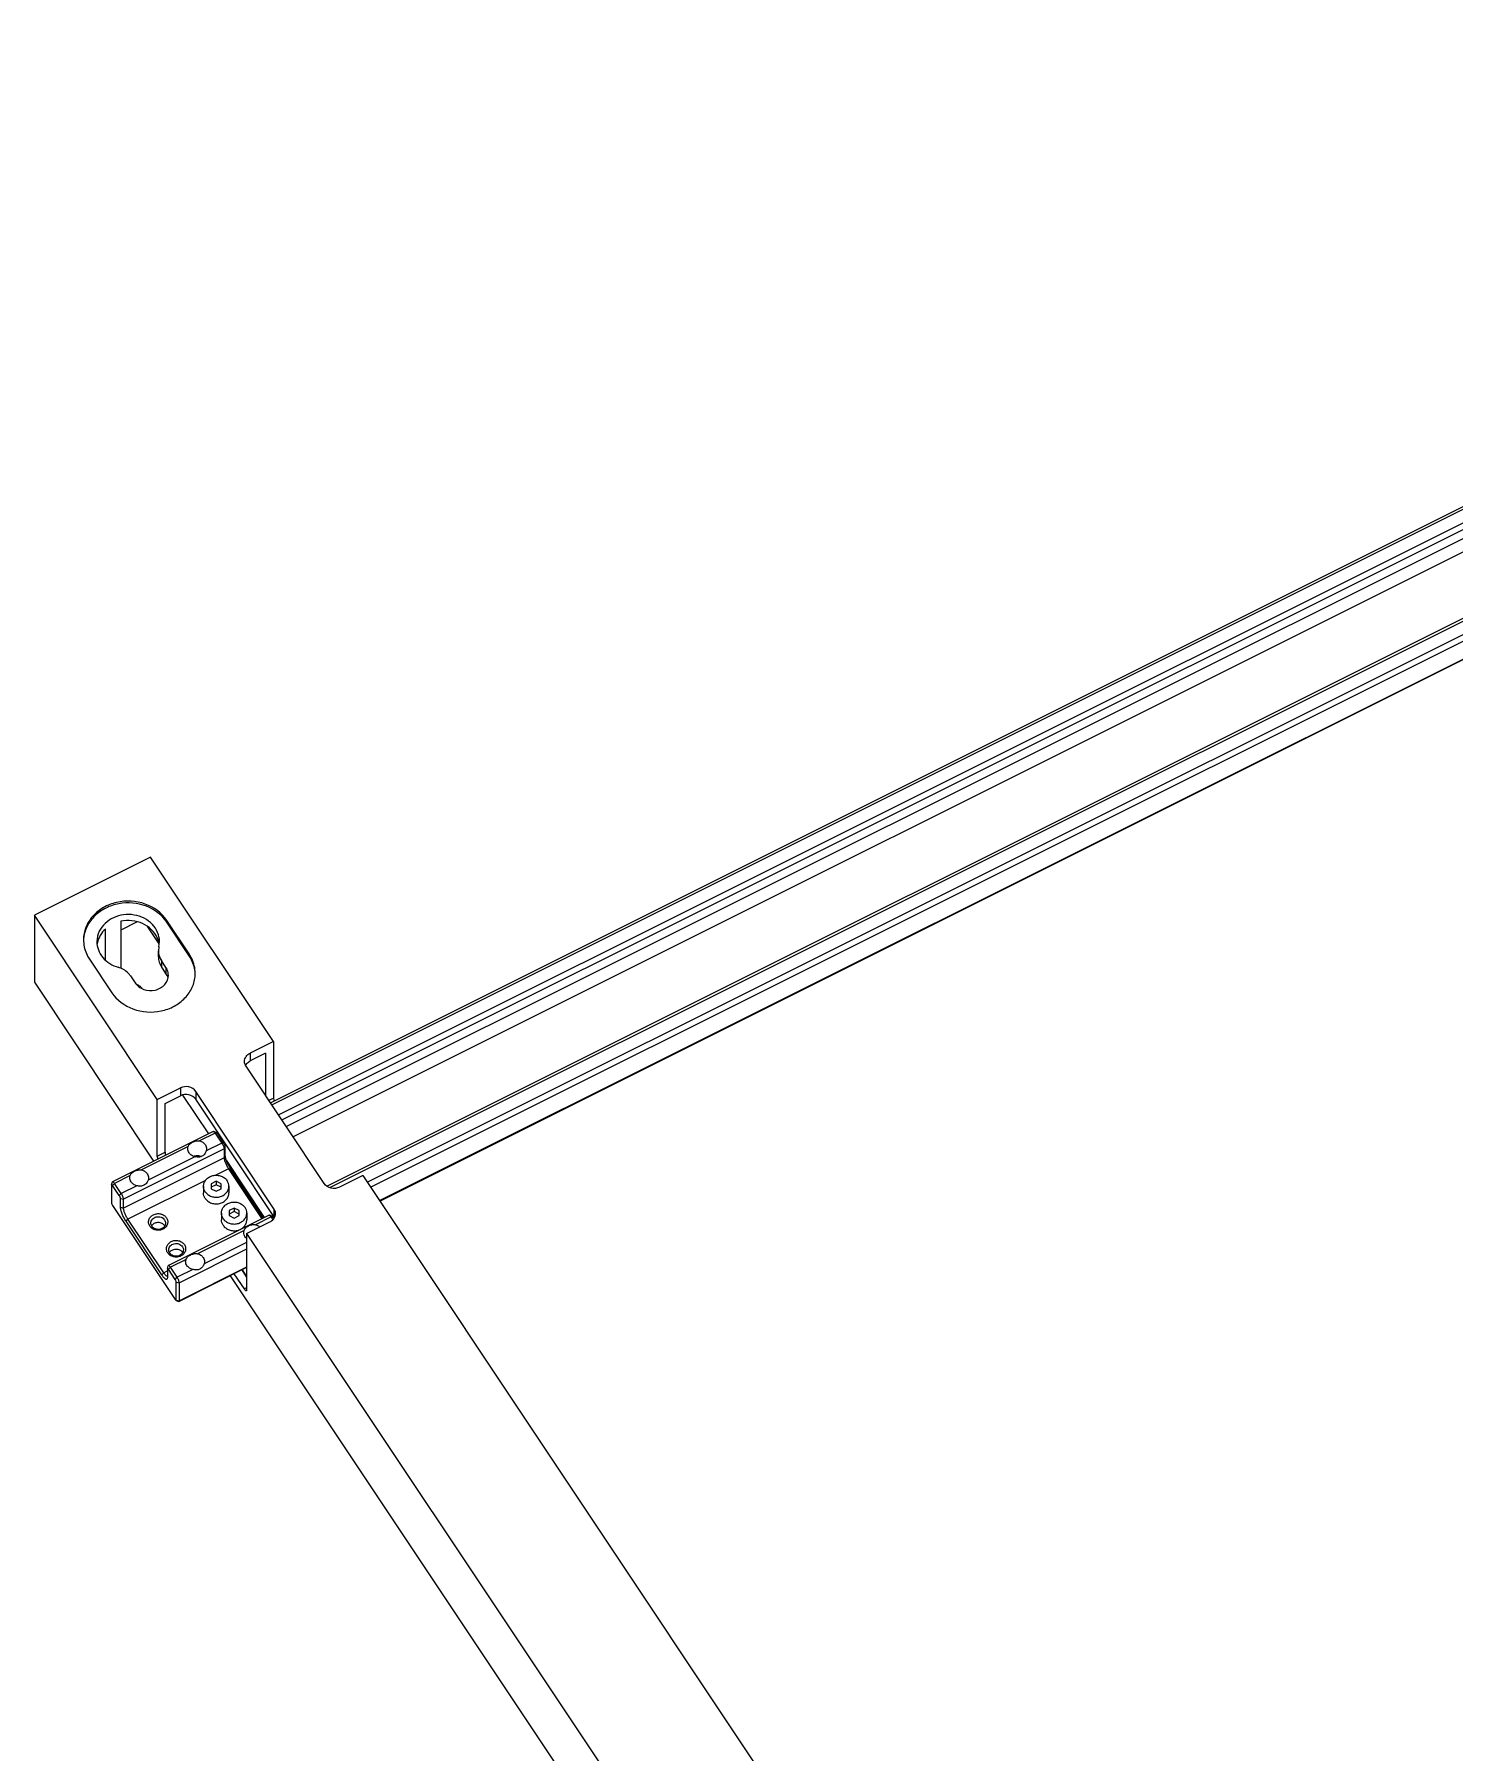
# Model space of a CAD drawing. Header units: millimetres. Extents: x 1409 to 26878, y 589 to 5187.
# Drawn here: x 4930.2 to 5089.1, y 1310 to 1502.3 of the extents above; entities that cross this region are included whole.
import ezdxf

# ---------------------------------------------------------------- set-up
doc = ezdxf.new("R2010")
doc.units = ezdxf.units.MM
doc.layers.add('02___PRT_ALL_AXES', color=7, linetype='Continuous')

msp = doc.modelspace()

# ---------------------------------------------------------------- linework, layer by layer
at = {"color": 7, "linetype": 'Continuous'}
for p, q in [((4956.6206, 1382.7568), (5195.7396, 1502.3163)), ((4957.9001, 1380.8375), (5196.9632, 1500.3691)), ((4958.4001, 1380.0875), (5196.9632, 1499.3691)), ((4959.1501, 1378.9625), (5194.8781, 1496.8265)), ((4962.9466, 1373.4198), (5201.9896, 1492.9413)), ((4967.8307, 1373.3028), (5199.4835, 1489.1292)), ((4968.8307, 1371.8028), (5199.4835, 1487.1292)), ((4968.8602, 1371.7586), (5199.4835, 1487.0702)), ((4956.9557, 1389.6153), (4943.2057, 1410.2403)), ((4930.2153, 1403.7451), (4930.2153, 1396.2451)), ((4943.9653, 1383.1201), (4930.2153, 1403.7451)), ((4938.1674, 1398.7694), (4938.1674, 1402.2003)), ((4939.8995, 1403.0663), (4939.8995, 1397.7939)), ((4941.7283, 1403.0016), (4939.8995, 1402.0872)), ((4944.1815, 1400.5446), (4942.9145, 1402.445)), ((4945.0407, 1403.1578), (4945.0407, 1402.9578)), ((4947.5407, 1399.4078), (4945.0407, 1403.1578)), ((4947.5407, 1399.2078), (4945.0407, 1402.9578)), ((4944.1414, 1400.1931), (4944.092, 1399.7648)), ((4944.1414, 1400.1931), (4944.2099, 1400.7927)), ((4936.3804, 1398.8277), (4938.8804, 1395.0777)), ((4944.092, 1399.0898), (4944.092, 1399.7648)), ((4944.4269, 1398.6823), (4944.4269, 1398.0073)), ((4944.9426, 1397.9088), (4944.4269, 1398.6823)), ((4944.9426, 1397.2338), (4944.4269, 1398.0073)), ((4944.9426, 1397.9088), (4944.9426, 1397.2338)), ((4947.5407, 1399.4078), (4947.5407, 1399.2078)), ((4930.2153, 1396.2451), (4943.5608, 1376.2269)), ((4940.9628, 1396.9502), (4941.4785, 1396.1767)), ((4956.9557, 1389.6153), (4954.3576, 1388.3163)), ((4954.3576, 1388.3163), (4954.3576, 1387.4413)), ((4956.0897, 1388.3073), (4954.3576, 1387.4413)), ((4956.0897, 1388.3073), (4956.0897, 1383.5531)), ((4956.9557, 1389.6153), (4956.9557, 1383.2903)), ((4962.6501, 1373.7125), (4953.9001, 1386.8375)), ((4943.9653, 1383.1201), (4946.5634, 1384.4192)), ((4943.9653, 1376.7951), (4943.9653, 1383.1201)), ((4944.8314, 1382.6781), (4946.5634, 1383.5442)), ((4944.8314, 1377.2281), (4944.8314, 1382.6781)), ((4946.5634, 1384.4192), (4946.5634, 1383.5442)), ((4946.8071, 1383.6158), (4949.69, 1379.2915)), ((4948.2709, 1384.0229), (4948.2709, 1383.1479)), ((4957.0209, 1370.8979), (4948.2709, 1384.0229)), ((4957.0209, 1370.0229), (4948.2709, 1383.1479)), ((4956.4376, 1383.0313), (4956.9557, 1383.2903)), ((4950.2214, 1379.5572), (4938.963, 1373.928)), ((4950.445, 1379.36), (4948.6998, 1378.4874)), ((4950.5679, 1379.4414), (4950.2578, 1379.5564)), ((4950.445, 1379.36), (4951.195, 1378.235)), ((4950.6615, 1379.3432), (4950.445, 1379.36)), ((4950.6615, 1379.3432), (4951.4115, 1378.2182)), ((4951.445, 1377.61), (4940.1867, 1371.9808)), ((4943.9653, 1376.7951), (4944.8314, 1377.2281)), ((4944.9269, 1376.9099), (4944.9028, 1376.9459)), ((4951.195, 1378.235), (4949.4498, 1377.3624)), ((4951.4115, 1378.2182), (4951.195, 1378.235)), ((4951.5365, 1377.9057), (4951.445, 1377.61)), ((4951.445, 1377.61), (4951.445, 1376.61)), ((4951.5365, 1376.9057), (4951.445, 1376.61)), ((4951.5365, 1377.9057), (4951.5365, 1376.9057)), ((4951.445, 1376.61), (4940.1867, 1370.9808)), ((4951.945, 1375.36), (4950.5169, 1374.6459)), ((4951.672, 1376.3185), (4955.94, 1369.9165)), ((4951.945, 1375.36), (4955.6655, 1369.7792)), ((4952.1615, 1375.3432), (4951.945, 1375.36)), ((4952.1615, 1375.3432), (4955.8195, 1369.8562)), ((4938.8477, 1373.5813), (4938.8451, 1373.56)), ((4938.8451, 1373.56), (4938.8451, 1371.56)), ((4938.8477, 1373.5813), (4938.9418, 1373.8984)), ((4938.9701, 1373.4975), (4939.1867, 1373.7308)), ((4939.7201, 1372.3725), (4938.9701, 1373.4975)), ((4940.9318, 1374.6034), (4939.1867, 1373.7308)), ((4939.9367, 1372.6058), (4939.1867, 1373.7308)), ((4941.6818, 1373.4784), (4939.9367, 1372.6058)), ((4949.3599, 1374.0674), (4940.6867, 1369.7308)), ((4950.5634, 1373.9778), (4950.0048, 1373.6985)), ((4950.0048, 1373.6985), (4950.0048, 1373.1399)), ((4950.5634, 1373.5778), (4950.0048, 1373.2985)), ((4950.0048, 1373.1399), (4950.5634, 1372.8606)), ((4950.5634, 1373.9778), (4950.5634, 1373.5778)), ((4951.122, 1373.6985), (4950.5634, 1373.9778)), ((4951.122, 1373.2985), (4950.5634, 1373.5778)), ((4950.5634, 1372.8606), (4951.122, 1373.1399)), ((4951.122, 1373.1399), (4951.122, 1373.6985)), ((4966.9557, 1374.6153), (4964.3576, 1373.3163)), ((4966.9557, 1374.6153), (5086.3307, 1195.5528)), ((4938.9701, 1371.2475), (4945.9701, 1360.7475)), ((4939.7201, 1372.3725), (4939.9367, 1372.6058)), ((4939.8451, 1371.06), (4939.8451, 1372.06)), ((4939.8451, 1372.06), (4940.1867, 1371.9808)), ((4939.8451, 1371.06), (4940.1867, 1370.9808)), ((4940.1867, 1370.9808), (4940.1867, 1371.9808)), ((4952.5634, 1370.9778), (4952.0048, 1370.6985)), ((4952.5634, 1370.9778), (4952.5634, 1370.5778)), ((4953.122, 1370.6985), (4952.5634, 1370.9778)), ((4940.4701, 1369.4975), (4940.6867, 1369.7308)), ((4944.4701, 1363.4975), (4940.4701, 1369.4975)), ((4944.6867, 1363.7308), (4940.6867, 1369.7308)), ((4956.4714, 1370.1822), (4945.213, 1364.553)), ((4952.0048, 1370.6985), (4952.0048, 1370.1399)), ((4952.5634, 1370.5778), (4952.0048, 1370.2985)), ((4952.0048, 1370.1399), (4952.5634, 1369.8606)), ((4953.122, 1370.2985), (4952.5634, 1370.5778)), ((4952.5634, 1369.8606), (4953.122, 1370.1399)), ((4953.122, 1370.1399), (4953.122, 1370.6985)), ((4953.9653, 1368.1201), (4956.5634, 1369.4192)), ((4956.695, 1369.985), (4954.9498, 1369.1124)), ((4956.8179, 1370.0664), (4956.5078, 1370.1814)), ((4956.695, 1369.985), (4956.9012, 1369.6757)), ((4956.9115, 1369.9682), (4956.695, 1369.985)), ((4956.9115, 1369.9682), (4957.0046, 1369.8285)), ((4957.0209, 1370.8979), (4957.0209, 1370.0229)), ((4953.9653, 1368.1201), (4953.9653, 1361.7951)), ((4953.9653, 1368.1201), (5073.3403, 1189.0576)), ((4947.1818, 1365.2284), (4945.4367, 1364.3558)), ((4953.9653, 1366.3701), (4946.4367, 1362.6058)), ((4944.4701, 1363.4975), (4944.6867, 1363.7308)), ((4945.0951, 1363.935), (4944.6867, 1363.7308)), ((4945.0977, 1364.2063), (4945.0951, 1364.185)), ((4945.0951, 1364.185), (4945.0951, 1363.185)), ((4945.0977, 1364.2063), (4945.1918, 1364.5234)), ((4945.2201, 1364.1225), (4945.4367, 1364.3558)), ((4945.9701, 1362.9975), (4945.2201, 1364.1225)), ((4946.1867, 1363.2308), (4945.4367, 1364.3558)), ((4947.9318, 1364.1034), (4946.1867, 1363.2308)), ((4953.9653, 1364.3111), (4946.4103, 1360.5336)), ((4953.9653, 1364.3701), (4946.4367, 1360.6058)), ((4952.1198, 1363.3884), (5072.9358, 1182.1644)), ((4953.7153, 1361.9201), (4952.5823, 1363.6196)), ((4953.9653, 1363.2772), (4953.4484, 1364.0526)), ((4953.9653, 1363.3522), (4953.4859, 1364.0714)), ((4945.0951, 1363.185), (4945.0824, 1363.0785)), ((4945.9701, 1362.9975), (4946.1867, 1363.2308)), ((4946.0951, 1360.685), (4946.0951, 1362.685)), ((4946.0951, 1362.685), (4946.4367, 1362.6058)), ((4946.4367, 1360.6058), (4946.4367, 1362.6058)), ((4953.9653, 1362.0451), (4953.7153, 1361.9201)), ((4953.9653, 1361.7951), (4953.9389, 1361.723)), ((4946.0637, 1360.6493), (4946.3738, 1360.5343)), ((4946.0951, 1360.685), (4946.4367, 1360.6058))]:
    msp.add_line(p, q, dxfattribs=at)
for centre, radius, start, end in [((4939.4621, 1400.9929), 3.7515, 180.003267, 183.016924), ((4939.8627, 1400.1155), 2.6522, 167.802001, 171.30641), ((4941.471, 1400.0917), 2.7427, 14.275382, 24.388681), ((4941.5495, 1400.1132), 2.6613, 7.75745, 14.245002), ((4943.577, 1396.3229), 1.6414, 23.795461, 33.70389), ((4943.6412, 1396.3509), 1.5715, 13.076667, 23.804619), ((4943.7036, 1397.0424), 1.507, 0.011071, 11.524019), ((4944.4712, 1397.2426), 3.7393, 356.844115, 0.002678), ((4956.1662, 1369.453), 1.0274, 27.733224, 33.692943)]:
    msp.add_arc(centre, radius, start, end, dxfattribs=at)
for points, knots in [([(4945.0407, 1403.1578), (4944.4795, 1403.9994), (4942.6607, 1405.3179), (4939.9065, 1405.4451), (4937.9122, 1404.6739), (4936.6961, 1403.7029), (4935.898, 1402.4337), (4935.7105, 1401.465), (4935.7105, 1400.9927)], [0, 0, 0, 0, 0.24770621, 0.5099451, 0.64004793, 0.76500504, 0.88434469, 1, 1, 1, 1]), ([(4945.0407, 1402.9578), (4944.5022, 1403.7655), (4942.7826, 1405.0488), (4940.1514, 1405.2588), (4938.1952, 1404.617), (4936.9575, 1403.7611), (4936.0785, 1402.6083), (4935.793, 1401.6986), (4935.7379, 1401.2453)], [0, 0, 0, 0, 0.24653851, 0.50779566, 0.63809011, 0.76380072, 0.88403199, 1, 1, 1, 1]), ([(4944.2103, 1400.7927), (4944.2104, 1401.1402), (4944.0646, 1401.8541), (4943.2344, 1403.1002), (4941.3987, 1404.0005), (4939.02, 1403.7188), (4937.7904, 1402.6095), (4937.4759, 1401.9504)], [0, 0, 0, 0, 0.11655664, 0.23706959, 0.49198153, 0.75502911, 1, 1, 1, 1]), ([(4943.969, 1401.2242), (4943.6561, 1401.915), (4942.3793, 1403.0832), (4940.6981, 1403.2311), (4939.8995, 1403.0663)], [0, 0, 0, 0, 0.48186372, 1, 1, 1, 1]), ([(4935.7157, 1400.7955), (4935.743, 1400.277), (4935.9318, 1399.579), (4936.2818, 1398.9756), (4936.3804, 1398.8277)], [0, 0, 0, 0, 0.74491588, 1, 1, 1, 1]), ([(4937.2106, 1400.7927), (4937.2108, 1400.1636), (4937.7324, 1398.8254), (4938.9389, 1398.1108), (4939.5947, 1397.9198)], [0, 0, 0, 0, 0.47944173, 1, 1, 1, 1]), ([(4940.9628, 1396.9502), (4940.8867, 1397.0644), (4940.5278, 1397.5046), (4940.006, 1397.8), (4939.5947, 1397.9198)], [0, 0, 0, 0, 0.24261174, 1, 1, 1, 1]), ([(4948.2105, 1397.2427), (4948.2105, 1397.8097), (4948.0274, 1398.5843), (4947.6486, 1399.2459), (4947.5407, 1399.4078)], [0, 0, 0, 0, 0.74445986, 1, 1, 1, 1]), ([(4948.2053, 1397.2406), (4948.1779, 1397.759), (4947.9889, 1398.4567), (4947.6392, 1399.06), (4947.5407, 1399.2078)], [0, 0, 0, 0, 0.74504725, 1, 1, 1, 1]), ([(4938.8804, 1395.0777), (4939.4312, 1394.2515), (4941.2047, 1392.9487), (4943.9033, 1392.783), (4945.8814, 1393.4946), (4947.1088, 1394.4129), (4947.9458, 1395.6295), (4948.1793, 1396.5724), (4948.2049, 1397.0367)], [0, 0, 0, 0, 0.24718032, 0.5089923, 0.63919567, 0.76450324, 0.88423752, 1, 1, 1, 1]), ([(4941.4785, 1396.1767), (4941.7029, 1395.84), (4942.4305, 1395.3128), (4943.5322, 1395.261), (4944.3299, 1395.5717), (4944.9614, 1396.068), (4945.2105, 1396.6653), (4945.2105, 1397.0427)], [0, 0, 0, 0, 0.24869238, 0.51195581, 0.64256657, 0.76800981, 1, 1, 1, 1]), ([(4953.7327, 1387.3788), (4953.7327, 1387.5676), (4953.8598, 1387.965), (4954.1771, 1388.226), (4954.3576, 1388.3163)], [0, 0, 0, 0, 0.48335922, 1, 1, 1, 1]), ([(4948.2709, 1384.0229), (4948.1024, 1384.2757), (4947.5195, 1384.6428), (4946.848, 1384.5615), (4946.5634, 1384.4192)], [0, 0, 0, 0, 0.48838259, 1, 1, 1, 1]), ([(4948.2709, 1383.1479), (4948.1024, 1383.4007), (4947.5195, 1383.7678), (4946.848, 1383.6865), (4946.5634, 1383.5442)], [0, 0, 0, 0, 0.48838259, 1, 1, 1, 1]), ([(4956.9557, 1383.2903), (4956.9557, 1383.2697), (4956.9688, 1383.1596), (4957.0071, 1383.0545), (4957.042, 1382.9719)], [0, 0, 0, 0, 0.18677013, 1, 1, 1, 1]), ([(4950.2214, 1379.5572), (4950.2238, 1379.5584), (4950.2357, 1379.5624), (4950.2488, 1379.5598), (4950.2578, 1379.5564)], [0, 0, 0, 0, 0.22159768, 1, 1, 1, 1]), ([(4950.2578, 1379.5564), (4950.2719, 1379.5512), (4950.3023, 1379.5313), (4950.3685, 1379.4683), (4950.4141, 1379.4063), (4950.445, 1379.36)], [0, 0, 0, 0, 0.1648311, 0.3902179, 1, 1, 1, 1]), ([(4950.5679, 1379.4414), (4950.5845, 1379.4353), (4950.6189, 1379.4023), (4950.646, 1379.3664), (4950.6615, 1379.3432)], [0, 0, 0, 0, 0.38886283, 1, 1, 1, 1]), ([(4944.0516, 1376.4767), (4944.0386, 1376.5076), (4943.9994, 1376.61), (4943.9653, 1376.7184), (4943.9653, 1376.7951)], [0, 0, 0, 0, 0.30405235, 1, 1, 1, 1]), ([(4944.8314, 1377.2281), (4944.8314, 1377.2097), (4944.8417, 1377.1125), (4944.8737, 1377.0193), (4944.9028, 1376.9459)], [0, 0, 0, 0, 0.18933976, 1, 1, 1, 1]), ([(4948.0331, 1376.7734), (4948.1718, 1376.8266), (4948.4728, 1376.8766), (4948.7705, 1376.8091), (4948.9051, 1376.7476)], [0, 0, 0, 0, 0.50095197, 1, 1, 1, 1]), ([(4948.2013, 1376.7229), (4948.2897, 1376.7484), (4948.4754, 1376.7703), (4948.6587, 1376.7328), (4948.744, 1376.6998)], [0, 0, 0, 0, 0.50111566, 1, 1, 1, 1]), ([(4951.195, 1378.235), (4951.2656, 1378.1291), (4951.3513, 1377.9636), (4951.4251, 1377.7501), (4951.445, 1377.6518), (4951.445, 1377.61)], [0, 0, 0, 0, 0.56256304, 0.81481242, 1, 1, 1, 1]), ([(4951.4115, 1378.2182), (4951.4468, 1378.1653), (4951.4896, 1378.0826), (4951.5266, 1377.9758), (4951.5365, 1377.9267), (4951.5365, 1377.9057)], [0, 0, 0, 0, 0.56255272, 0.81480658, 1, 1, 1, 1]), ([(4951.5365, 1376.9057), (4951.5365, 1376.8589), (4951.5474, 1376.7541), (4951.6001, 1376.5119), (4951.7197, 1376.1688), (4951.9137, 1375.75), (4952.0743, 1375.474), (4952.1615, 1375.3432)], [0, 0, 0, 0, 0.08270284, 0.18530912, 0.43731552, 0.72237592, 1, 1, 1, 1]), ([(4951.445, 1376.61), (4951.445, 1376.5725), (4951.4537, 1376.4886), (4951.4959, 1376.2949), (4951.5915, 1376.0204), (4951.7468, 1375.6854), (4951.8752, 1375.4646), (4951.945, 1375.36)], [0, 0, 0, 0, 0.08269689, 0.18531458, 0.43731644, 0.72236847, 1, 1, 1, 1]), ([(4938.9701, 1373.4975), (4938.9573, 1373.5169), (4938.9335, 1373.5491), (4938.901, 1373.5826), (4938.8777, 1373.5962), (4938.8638, 1373.5992), (4938.8522, 1373.5931), (4938.8489, 1373.5855), (4938.8477, 1373.5813)], [0, 0, 0, 0, 0.40023497, 0.69190619, 0.79163294, 0.86451595, 0.92584165, 1, 1, 1, 1]), ([(4938.963, 1373.928), (4938.9606, 1373.9268), (4938.9502, 1373.9197), (4938.9445, 1373.9076), (4938.9418, 1373.8984)], [0, 0, 0, 0, 0.22151889, 1, 1, 1, 1]), ([(4939.1867, 1373.7308), (4939.1653, 1373.7628), (4939.1247, 1373.8188), (4939.0704, 1373.8792), (4939.0294, 1373.9119), (4939.0003, 1373.9292), (4938.9747, 1373.9338), (4938.963, 1373.928)], [0, 0, 0, 0, 0.37145827, 0.66745946, 0.78221842, 0.87410572, 1, 1, 1, 1]), ([(4964.3576, 1373.3163), (4964.073, 1373.174), (4963.4015, 1373.0926), (4962.8186, 1373.4598), (4962.6501, 1373.7125)], [0, 0, 0, 0, 0.51161741, 1, 1, 1, 1]), ([(4938.8451, 1371.56), (4938.8451, 1371.5391), (4938.8551, 1371.4899), (4938.892, 1371.3832), (4938.9348, 1371.3005), (4938.9701, 1371.2475)], [0, 0, 0, 0, 0.18519342, 0.43744728, 1, 1, 1, 1]), ([(4939.8451, 1372.06), (4939.8451, 1372.081), (4939.8352, 1372.1301), (4939.7983, 1372.2369), (4939.7554, 1372.3196), (4939.7201, 1372.3725)], [0, 0, 0, 0, 0.18519342, 0.43744728, 1, 1, 1, 1]), ([(4940.4701, 1369.4975), (4940.383, 1369.6283), (4940.2224, 1369.9043), (4940.0283, 1370.3231), (4939.9088, 1370.6663), (4939.856, 1370.9084), (4939.8451, 1371.0132), (4939.8451, 1371.06)], [0, 0, 0, 0, 0.27762408, 0.56268448, 0.81469088, 0.91729716, 1, 1, 1, 1]), ([(4940.1867, 1371.9808), (4940.1867, 1372.0227), (4940.1668, 1372.121), (4940.093, 1372.3345), (4940.0072, 1372.4999), (4939.9367, 1372.6058)], [0, 0, 0, 0, 0.18518758, 0.43743696, 1, 1, 1, 1]), ([(4940.6867, 1369.7308), (4940.6169, 1369.8354), (4940.4884, 1370.0562), (4940.3332, 1370.3913), (4940.2375, 1370.6658), (4940.1954, 1370.8595), (4940.1867, 1370.9433), (4940.1867, 1370.9808)], [0, 0, 0, 0, 0.27763153, 0.56268356, 0.81468542, 0.91730311, 1, 1, 1, 1]), ([(4943.1372, 1368.9561), (4943.0689, 1369.0586), (4942.9741, 1369.2939), (4943.004, 1369.6749), (4943.2007, 1370.0116), (4943.5255, 1370.2526), (4943.927, 1370.3683), (4944.3484, 1370.3448), (4944.7302, 1370.1855), (4944.9273, 1369.9949), (4944.9992, 1369.8871)], [0, 0, 0, 0, 0.11785597, 0.23381384, 0.35340791, 0.47972946, 0.61179171, 0.74552192, 0.87601051, 1, 1, 1, 1]), ([(4944.9992, 1369.8871), (4945.0675, 1369.7846), (4945.1624, 1369.5492), (4945.1325, 1369.1683), (4944.9358, 1368.8315), (4944.611, 1368.5905), (4944.2094, 1368.4748), (4943.788, 1368.4984), (4943.4062, 1368.6576), (4943.2091, 1368.8483), (4943.1372, 1368.9561)], [0, 0, 0, 0, 0.11785597, 0.23381384, 0.35340791, 0.47972946, 0.61179171, 0.74552192, 0.87601051, 1, 1, 1, 1]), ([(4943.2432, 1369.2966), (4943.2432, 1369.3745), (4943.2741, 1369.5343), (4943.4059, 1369.7438), (4943.6064, 1369.9039), (4943.8537, 1369.9995), (4944.1224, 1370.0222), (4944.3858, 1369.9697), (4944.6171, 1369.8471), (4944.7369, 1369.7226), (4944.7827, 1369.6538)], [0, 0, 0, 0, 0.11498833, 0.23363351, 0.35786414, 0.4872103, 0.61924342, 0.75058026, 0.87807372, 1, 1, 1, 1]), ([(4943.3537, 1368.9393), (4943.3184, 1368.9923), (4943.2626, 1369.1075), (4943.2432, 1369.2342), (4943.2432, 1369.2966)], [0, 0, 0, 0, 0.5052831, 1, 1, 1, 1]), ([(4944.8932, 1369.2966), (4944.8932, 1369.2186), (4944.8623, 1369.0588), (4944.7306, 1368.8494), (4944.53, 1368.6892), (4944.2828, 1368.5936), (4944.014, 1368.571), (4943.7507, 1368.6235), (4943.5194, 1368.746), (4943.3996, 1368.8706), (4943.3537, 1368.9393)], [0, 0, 0, 0, 0.11498833, 0.23363351, 0.35786414, 0.4872103, 0.61924342, 0.75058026, 0.87807372, 1, 1, 1, 1]), ([(4944.7827, 1369.6538), (4944.818, 1369.6008), (4944.8738, 1369.4856), (4944.8932, 1369.3589), (4944.8932, 1369.2966)], [0, 0, 0, 0, 0.5052831, 1, 1, 1, 1]), ([(4956.4714, 1370.1822), (4956.4738, 1370.1834), (4956.4857, 1370.1874), (4956.4988, 1370.1848), (4956.5078, 1370.1814)], [0, 0, 0, 0, 0.22159768, 1, 1, 1, 1]), ([(4956.5078, 1370.1814), (4956.5219, 1370.1762), (4956.5523, 1370.1563), (4956.6185, 1370.0933), (4956.6641, 1370.0313), (4956.695, 1369.985)], [0, 0, 0, 0, 0.1648311, 0.3902179, 1, 1, 1, 1]), ([(4956.5634, 1369.4192), (4956.6332, 1369.454), (4956.8866, 1369.6093), (4957.081, 1369.8671), (4957.1458, 1370.0765)], [0, 0, 0, 0, 0.26243628, 1, 1, 1, 1]), ([(4956.8179, 1370.0664), (4956.8345, 1370.0603), (4956.8689, 1370.0273), (4956.896, 1369.9914), (4956.9115, 1369.9682)], [0, 0, 0, 0, 0.38886283, 1, 1, 1, 1]), ([(4945.1372, 1365.9561), (4945.0689, 1366.0586), (4944.9741, 1366.2939), (4945.004, 1366.6749), (4945.2007, 1367.0116), (4945.5255, 1367.2526), (4945.927, 1367.3683), (4946.3484, 1367.3448), (4946.7302, 1367.1855), (4946.9273, 1366.9949), (4946.9992, 1366.8871)], [0, 0, 0, 0, 0.11785597, 0.23381384, 0.35340791, 0.47972946, 0.61179171, 0.74552192, 0.87601051, 1, 1, 1, 1]), ([(4946.9992, 1366.8871), (4947.0675, 1366.7846), (4947.1624, 1366.5492), (4947.1325, 1366.1683), (4946.9358, 1365.8315), (4946.611, 1365.5905), (4946.2094, 1365.4748), (4945.788, 1365.4984), (4945.4062, 1365.6576), (4945.2091, 1365.8483), (4945.1372, 1365.9561)], [0, 0, 0, 0, 0.11785597, 0.23381384, 0.35340791, 0.47972946, 0.61179171, 0.74552192, 0.87601051, 1, 1, 1, 1]), ([(4945.2432, 1366.2966), (4945.2432, 1366.3745), (4945.2741, 1366.5343), (4945.4059, 1366.7438), (4945.6064, 1366.9039), (4945.8537, 1366.9995), (4946.1224, 1367.0222), (4946.3858, 1366.9697), (4946.6171, 1366.8471), (4946.7369, 1366.7226), (4946.7827, 1366.6538)], [0, 0, 0, 0, 0.11498833, 0.23363351, 0.35786414, 0.4872103, 0.61924342, 0.75058026, 0.87807372, 1, 1, 1, 1]), ([(4945.3537, 1365.9393), (4945.3184, 1365.9923), (4945.2626, 1366.1075), (4945.2432, 1366.2342), (4945.2432, 1366.2966)], [0, 0, 0, 0, 0.5052831, 1, 1, 1, 1]), ([(4946.8932, 1366.2966), (4946.8932, 1366.2186), (4946.8623, 1366.0588), (4946.7306, 1365.8494), (4946.53, 1365.6892), (4946.2828, 1365.5936), (4946.014, 1365.571), (4945.7507, 1365.6235), (4945.5194, 1365.746), (4945.3996, 1365.8706), (4945.3537, 1365.9393)], [0, 0, 0, 0, 0.11498833, 0.23363351, 0.35786414, 0.4872103, 0.61924342, 0.75058026, 0.87807372, 1, 1, 1, 1]), ([(4946.7827, 1366.6538), (4946.818, 1366.6008), (4946.8738, 1366.4856), (4946.8932, 1366.3589), (4946.8932, 1366.2966)], [0, 0, 0, 0, 0.5052831, 1, 1, 1, 1]), ([(4945.0824, 1363.0785), (4945.0763, 1363.0579), (4945.063, 1363.0285), (4945.0313, 1363.0037), (4944.993, 1362.9918), (4944.9324, 1363.0038), (4944.8561, 1363.0485), (4944.7688, 1363.1221), (4944.631, 1363.2687), (4944.5346, 1363.4009), (4944.4701, 1363.4975)], [0, 0, 0, 0, 0.07394869, 0.10510534, 0.13608759, 0.20885355, 0.30844402, 0.43916521, 0.60030235, 1, 1, 1, 1]), ([(4945.0971, 1363.3296), (4945.0686, 1363.3314), (4945.0017, 1363.3641), (4944.9062, 1363.4475), (4944.7963, 1363.5736), (4944.7242, 1363.6745), (4944.6867, 1363.7308)], [0, 0, 0, 0, 0.14608604, 0.36418795, 0.65284206, 1, 1, 1, 1]), ([(4945.2201, 1364.1225), (4945.2073, 1364.1419), (4945.1835, 1364.1741), (4945.151, 1364.2076), (4945.1277, 1364.2212), (4945.1138, 1364.2242), (4945.1022, 1364.2181), (4945.0989, 1364.2105), (4945.0977, 1364.2063)], [0, 0, 0, 0, 0.40023497, 0.69190619, 0.79163294, 0.86451595, 0.92584165, 1, 1, 1, 1]), ([(4945.213, 1364.553), (4945.2106, 1364.5518), (4945.2002, 1364.5447), (4945.1945, 1364.5326), (4945.1918, 1364.5234)], [0, 0, 0, 0, 0.22151889, 1, 1, 1, 1]), ([(4945.4367, 1364.3558), (4945.4153, 1364.3878), (4945.3747, 1364.4438), (4945.3204, 1364.5042), (4945.2794, 1364.5369), (4945.2503, 1364.5542), (4945.2247, 1364.5588), (4945.213, 1364.553)], [0, 0, 0, 0, 0.37145827, 0.66745946, 0.78221842, 0.87410572, 1, 1, 1, 1]), ([(4946.0951, 1362.685), (4946.0951, 1362.706), (4946.0852, 1362.7551), (4946.0483, 1362.8619), (4946.0054, 1362.9446), (4945.9701, 1362.9975)], [0, 0, 0, 0, 0.18519342, 0.43744728, 1, 1, 1, 1]), ([(4946.4367, 1362.6058), (4946.4367, 1362.6477), (4946.4168, 1362.746), (4946.343, 1362.9595), (4946.2572, 1363.1249), (4946.1867, 1363.2308)], [0, 0, 0, 0, 0.18518758, 0.43743696, 1, 1, 1, 1]), ([(4953.9389, 1361.723), (4953.9094, 1361.7078), (4953.8039, 1361.7903), (4953.7536, 1361.8627), (4953.7153, 1361.9201)], [0, 0, 0, 0, 0.32450668, 1, 1, 1, 1]), ([(4945.9701, 1360.7475), (4945.9856, 1360.7244), (4946.0127, 1360.6885), (4946.0471, 1360.6555), (4946.0637, 1360.6493)], [0, 0, 0, 0, 0.61113717, 1, 1, 1, 1]), ([(4946.0637, 1360.6493), (4946.0679, 1360.6477), (4946.0766, 1360.6457), (4946.0889, 1360.6526), (4946.0943, 1360.6674), (4946.0951, 1360.6785), (4946.0951, 1360.685)], [0, 0, 0, 0, 0.23148736, 0.42504098, 0.66591527, 1, 1, 1, 1]), ([(4946.3738, 1360.5343), (4946.3772, 1360.5331), (4946.3889, 1360.5294), (4946.4025, 1360.5297), (4946.4103, 1360.5336)], [0, 0, 0, 0, 0.29339665, 1, 1, 1, 1]), ([(4946.4103, 1360.5336), (4946.4147, 1360.5358), (4946.4258, 1360.5454), (4946.4352, 1360.5714), (4946.4367, 1360.5932), (4946.4367, 1360.6058)], [0, 0, 0, 0, 0.18512306, 0.52893445, 1, 1, 1, 1])]:
    msp.add_open_spline(points, degree=3, knots=knots, dxfattribs=at)
for points in [[(4937.4759, 1401.9504), (4937.3054, 1401.5931), (4937.2104, 1401.1886), (4937.2106, 1400.7927)], [(4938.1674, 1402.2003), (4937.9435, 1401.9952), (4937.7462, 1401.7557), (4937.5922, 1401.4941)], [(4937.5922, 1401.4941), (4937.4435, 1401.2415), (4937.3323, 1400.9623), (4937.2704, 1400.6759)], [(4944.092, 1399.7648), (4944.0919, 1399.5544), (4944.1285, 1399.3412), (4944.1975, 1399.1424)], [(4944.092, 1399.0898), (4944.0919, 1398.8858), (4944.1263, 1398.6793), (4944.1912, 1398.4859)], [(4944.1912, 1398.4859), (4944.2478, 1398.3173), (4944.3282, 1398.1552), (4944.4269, 1398.0073)], [(4944.1975, 1399.1424), (4944.2537, 1398.9805), (4944.3318, 1398.8249), (4944.4269, 1398.6823)], [(4945.1801, 1397.3435), (4945.1393, 1397.5437), (4945.0559, 1397.7387), (4944.9426, 1397.9088)], [(4953.9001, 1386.8375), (4953.7953, 1386.9947), (4953.7326, 1387.1899), (4953.7327, 1387.3788)], [(4953.8406, 1386.9438), (4953.8811, 1387.0225), (4953.9322, 1387.0965), (4953.9909, 1387.1628)], [(4953.9909, 1387.1628), (4954.0928, 1387.2776), (4954.2204, 1387.3726), (4954.3576, 1387.4413)], [(4957.1884, 1370.3567), (4957.1885, 1370.5455), (4957.1257, 1370.7408), (4957.0209, 1370.8979)], [(4957.1458, 1370.0765), (4957.1737, 1370.1667), (4957.1884, 1370.2622), (4957.1884, 1370.3567)]]:
    msp.add_open_spline(points, degree=3, dxfattribs=at)
at = {"layer": '02___PRT_ALL_AXES', "color": 7, "linetype": 'Continuous'}
for p, q in [((4956.7751, 1382.525), (5192.9452, 1500.6101)), ((4957.5251, 1381.4), (5193.6952, 1499.4851)), ((4963.2647, 1373.2698), (5199.1952, 1491.2351)), ((4967.4557, 1373.8653), (5199.4835, 1489.8792)), ((4943.2057, 1410.2403), (4930.2153, 1403.7451)), ((4947.427, 1377.851), (4942.2046, 1375.2398)), ((4948.177, 1376.726), (4942.9546, 1374.1148)), ((4949.1434, 1373.4192), (4949.1434, 1372.6692)), ((4951.9834, 1373.4192), (4951.9834, 1372.6692)), ((4951.1434, 1370.4192), (4951.1434, 1369.6692)), ((4953.9834, 1370.4192), (4953.9834, 1369.6692)), ((4953.677, 1368.476), (4948.4546, 1365.8648)), ((4953.9653, 1367.1201), (4949.2046, 1364.7398))]:
    msp.add_line(p, q, dxfattribs=at)
for centre, radius, start, end in [((4940.8857, 1394.2902), 1.89, 42.425977, 54.018742), ((4944.2112, 1368.6477), 0.6869, 29.515469, 33.694944), ((4946.2112, 1365.6477), 0.6869, 29.515469, 33.694944)]:
    msp.add_arc(centre, radius, start, end, dxfattribs=at)
for points in [[(4941.9961, 1395.8196), (4941.8963, 1395.8922), (4941.7891, 1395.9555), (4941.6778, 1396.0087)], [(4947.3884, 1377.6067), (4947.3884, 1377.6891), (4947.4017, 1377.7725), (4947.427, 1377.851)], [(4949.4884, 1377.6067), (4949.4884, 1377.5242), (4949.4751, 1377.4408), (4949.4498, 1377.3624)], [(4940.8932, 1374.3591), (4940.8932, 1374.4415), (4940.9066, 1374.5249), (4940.9318, 1374.6034)], [(4942.9932, 1374.3591), (4942.9932, 1374.2766), (4942.9799, 1374.1932), (4942.9546, 1374.1148)], [(4953.6384, 1368.2317), (4953.6384, 1368.3141), (4953.6517, 1368.3975), (4953.677, 1368.476)], [(4947.1432, 1364.9841), (4947.1432, 1365.0665), (4947.1566, 1365.1499), (4947.1818, 1365.2284)], [(4949.2432, 1364.9841), (4949.2432, 1364.9016), (4949.2299, 1364.8182), (4949.2046, 1364.7398)]]:
    msp.add_open_spline(points, degree=3, dxfattribs=at)
for points, knots in [([(4947.5291, 1377.152), (4947.4841, 1377.2194), (4947.4131, 1377.366), (4947.3884, 1377.5273), (4947.3884, 1377.6067)], [0, 0, 0, 0, 0.50529557, 1, 1, 1, 1]), ([(4947.427, 1377.851), (4947.4447, 1377.9059), (4947.4937, 1378.0106), (4947.6064, 1378.1441), (4947.7488, 1378.2547), (4947.915, 1378.349), (4948.099, 1378.4285), (4948.3578, 1378.506), (4948.5685, 1378.5166), (4948.6998, 1378.4874)], [0, 0, 0, 0, 0.11367008, 0.22467, 0.34114197, 0.46722639, 0.6003702, 0.734954, 1, 1, 1, 1]), ([(4948.177, 1376.726), (4948.0452, 1376.7553), (4947.7957, 1376.8571), (4947.6002, 1377.0453), (4947.5291, 1377.152)], [0, 0, 0, 0, 0.51287971, 1, 1, 1, 1]), ([(4949.4498, 1377.3624), (4949.4105, 1377.2404), (4949.285, 1377.0059), (4949.0307, 1376.7838), (4948.7786, 1376.6956), (4948.5112, 1376.6666), (4948.3092, 1376.6966), (4948.177, 1376.726)], [0, 0, 0, 0, 0.242731, 0.49356152, 0.61833162, 0.74348095, 1, 1, 1, 1]), ([(4948.6998, 1378.4874), (4948.8316, 1378.458), (4949.0812, 1378.3563), (4949.2766, 1378.168), (4949.3477, 1378.0613)], [0, 0, 0, 0, 0.51287971, 1, 1, 1, 1]), ([(4949.3477, 1378.0613), (4949.3927, 1377.9939), (4949.4637, 1377.8473), (4949.4884, 1377.686), (4949.4884, 1377.6067)], [0, 0, 0, 0, 0.50529557, 1, 1, 1, 1]), ([(4940.9318, 1374.6034), (4940.9495, 1374.6583), (4940.9985, 1374.763), (4941.1112, 1374.8965), (4941.2536, 1375.0071), (4941.4198, 1375.1014), (4941.6038, 1375.1809), (4941.8626, 1375.2584), (4942.0733, 1375.269), (4942.2046, 1375.2398)], [0, 0, 0, 0, 0.11367008, 0.22467, 0.34114197, 0.46722639, 0.6003702, 0.734954, 1, 1, 1, 1]), ([(4942.2046, 1375.2398), (4942.3364, 1375.2104), (4942.586, 1375.1087), (4942.7814, 1374.9204), (4942.8525, 1374.8137)], [0, 0, 0, 0, 0.51287971, 1, 1, 1, 1]), ([(4942.8525, 1374.8137), (4942.8975, 1374.7463), (4942.9685, 1374.5997), (4942.9932, 1374.4384), (4942.9932, 1374.3591)], [0, 0, 0, 0, 0.50529557, 1, 1, 1, 1]), ([(4941.0339, 1373.9044), (4940.9889, 1373.9718), (4940.9179, 1374.1184), (4940.8932, 1374.2797), (4940.8932, 1374.3591)], [0, 0, 0, 0, 0.50529557, 1, 1, 1, 1]), ([(4941.6818, 1373.4784), (4941.5501, 1373.5077), (4941.3005, 1373.6095), (4941.105, 1373.7977), (4941.0339, 1373.9044)], [0, 0, 0, 0, 0.51287971, 1, 1, 1, 1]), ([(4942.9546, 1374.1148), (4942.9153, 1373.9928), (4942.7898, 1373.7583), (4942.5355, 1373.5362), (4942.2834, 1373.448), (4942.016, 1373.419), (4941.814, 1373.449), (4941.6818, 1373.4784)], [0, 0, 0, 0, 0.242731, 0.49356152, 0.61833162, 0.74348095, 1, 1, 1, 1]), ([(4949.1434, 1373.4192), (4949.1434, 1373.4862), (4949.1562, 1373.6213), (4949.2133, 1373.8178), (4949.3067, 1374.0034), (4949.4773, 1374.2318), (4949.7686, 1374.4647), (4950.1941, 1374.6291), (4950.6567, 1374.6681), (4951.11, 1374.5777), (4951.5081, 1374.3667), (4951.7143, 1374.1524), (4951.7932, 1374.034)], [0, 0, 0, 0, 0.05744116, 0.11538051, 0.17425145, 0.23437151, 0.35848231, 0.48770446, 0.61961021, 0.75082069, 0.87819904, 1, 1, 1, 1]), ([(4949.3337, 1372.8043), (4949.2729, 1372.8955), (4949.1768, 1373.0937), (4949.1434, 1373.3119), (4949.1434, 1373.4192)], [0, 0, 0, 0, 0.50525533, 1, 1, 1, 1]), ([(4949.3337, 1372.8043), (4949.4125, 1372.686), (4949.6187, 1372.4716), (4950.0169, 1372.2606), (4950.4702, 1372.1702), (4950.9327, 1372.2092), (4951.3582, 1372.3736), (4951.6495, 1372.6066), (4951.8202, 1372.835), (4951.9135, 1373.0206), (4951.9706, 1373.217), (4951.9834, 1373.3521), (4951.9834, 1373.4192)], [0, 0, 0, 0, 0.12180096, 0.24917931, 0.38038979, 0.51229554, 0.64151769, 0.76562849, 0.82574855, 0.88461949, 0.94255884, 1, 1, 1, 1]), ([(4951.9834, 1373.4192), (4951.9834, 1373.5265), (4951.95, 1373.7446), (4951.854, 1373.9429), (4951.7932, 1374.034)], [0, 0, 0, 0, 0.49474467, 1, 1, 1, 1]), ([(4949.3337, 1372.0543), (4949.2729, 1372.1455), (4949.1768, 1372.3437), (4949.1434, 1372.5619), (4949.1434, 1372.6692)], [0, 0, 0, 0, 0.50525533, 1, 1, 1, 1]), ([(4949.3337, 1372.0543), (4949.4125, 1371.936), (4949.6187, 1371.7216), (4950.0169, 1371.5106), (4950.4702, 1371.4202), (4950.9327, 1371.4592), (4951.3582, 1371.6236), (4951.6495, 1371.8566), (4951.8202, 1372.085), (4951.9135, 1372.2706), (4951.9706, 1372.467), (4951.9834, 1372.6021), (4951.9834, 1372.6692)], [0, 0, 0, 0, 0.12180096, 0.24917931, 0.38038979, 0.51229554, 0.64151769, 0.76562849, 0.82574855, 0.88461949, 0.94255884, 1, 1, 1, 1]), ([(4951.1434, 1370.4192), (4951.1434, 1370.4862), (4951.1562, 1370.6213), (4951.2133, 1370.8178), (4951.3067, 1371.0034), (4951.4773, 1371.2318), (4951.7686, 1371.4647), (4952.1941, 1371.6291), (4952.6567, 1371.6681), (4953.11, 1371.5777), (4953.5081, 1371.3667), (4953.7143, 1371.1524), (4953.7932, 1371.034)], [0, 0, 0, 0, 0.05744116, 0.11538051, 0.17425145, 0.23437151, 0.35848231, 0.48770446, 0.61961021, 0.75082069, 0.87819904, 1, 1, 1, 1]), ([(4953.9834, 1370.4192), (4953.9834, 1370.5265), (4953.95, 1370.7446), (4953.854, 1370.9429), (4953.7932, 1371.034)], [0, 0, 0, 0, 0.49474467, 1, 1, 1, 1]), ([(4943.3271, 1368.9855), (4943.3941, 1369.1041), (4943.6111, 1369.3085), (4944.0396, 1369.419), (4944.4748, 1369.3334), (4944.7064, 1369.1433), (4944.7827, 1369.0288)], [0, 0, 0, 0, 0.2411405, 0.49822483, 0.75647042, 1, 1, 1, 1]), ([(4951.3337, 1369.8043), (4951.2729, 1369.8955), (4951.1768, 1370.0937), (4951.1434, 1370.3119), (4951.1434, 1370.4192)], [0, 0, 0, 0, 0.50525533, 1, 1, 1, 1]), ([(4951.3337, 1369.0543), (4951.2729, 1369.1455), (4951.1768, 1369.3437), (4951.1434, 1369.5619), (4951.1434, 1369.6692)], [0, 0, 0, 0, 0.50525533, 1, 1, 1, 1]), ([(4951.3337, 1369.8043), (4951.4125, 1369.686), (4951.6187, 1369.4716), (4952.0169, 1369.2606), (4952.4702, 1369.1702), (4952.9327, 1369.2092), (4953.3582, 1369.3736), (4953.6495, 1369.6066), (4953.8202, 1369.835), (4953.9135, 1370.0206), (4953.9706, 1370.217), (4953.9834, 1370.3521), (4953.9834, 1370.4192)], [0, 0, 0, 0, 0.12180096, 0.24917931, 0.38038979, 0.51229554, 0.64151769, 0.76562849, 0.82574855, 0.88461949, 0.94255884, 1, 1, 1, 1]), ([(4951.3337, 1369.0543), (4951.4125, 1368.936), (4951.6187, 1368.7216), (4952.0169, 1368.5106), (4952.4702, 1368.4202), (4952.9327, 1368.4592), (4953.3582, 1368.6236), (4953.6495, 1368.8566), (4953.8202, 1369.085), (4953.9135, 1369.2706), (4953.9706, 1369.467), (4953.9834, 1369.6021), (4953.9834, 1369.6692)], [0, 0, 0, 0, 0.12180096, 0.24917931, 0.38038979, 0.51229554, 0.64151769, 0.76562849, 0.82574855, 0.88461949, 0.94255884, 1, 1, 1, 1]), ([(4953.677, 1368.476), (4953.6947, 1368.5309), (4953.7437, 1368.6356), (4953.8564, 1368.7691), (4953.9988, 1368.8797), (4954.165, 1368.974), (4954.349, 1369.0535), (4954.6078, 1369.131), (4954.8185, 1369.1416), (4954.9498, 1369.1124)], [0, 0, 0, 0, 0.11367008, 0.22467, 0.34114197, 0.46722639, 0.6003702, 0.734954, 1, 1, 1, 1]), ([(4954.9498, 1369.1124), (4954.9965, 1369.102), (4955.1759, 1369.0506), (4955.3431, 1368.9542), (4955.446, 1368.8613)], [0, 0, 0, 0, 0.25658327, 1, 1, 1, 1]), ([(4953.7791, 1367.777), (4953.7341, 1367.8444), (4953.6631, 1367.991), (4953.6384, 1368.1523), (4953.6384, 1368.2317)], [0, 0, 0, 0, 0.50529557, 1, 1, 1, 1]), ([(4953.9618, 1367.5752), (4953.944, 1367.59), (4953.8761, 1367.6504), (4953.8167, 1367.7206), (4953.7791, 1367.777)], [0, 0, 0, 0, 0.25417669, 1, 1, 1, 1]), ([(4945.3271, 1365.9855), (4945.3941, 1366.1041), (4945.6111, 1366.3085), (4946.0396, 1366.419), (4946.4748, 1366.3334), (4946.7064, 1366.1433), (4946.7827, 1366.0288)], [0, 0, 0, 0, 0.2411405, 0.49822483, 0.75647042, 1, 1, 1, 1]), ([(4947.1818, 1365.2284), (4947.1995, 1365.2833), (4947.2485, 1365.388), (4947.3612, 1365.5215), (4947.5036, 1365.6321), (4947.6698, 1365.7264), (4947.8538, 1365.8059), (4948.1126, 1365.8834), (4948.3233, 1365.894), (4948.4546, 1365.8648)], [0, 0, 0, 0, 0.11367008, 0.22467, 0.34114197, 0.46722639, 0.6003702, 0.734954, 1, 1, 1, 1]), ([(4948.4546, 1365.8648), (4948.5864, 1365.8354), (4948.836, 1365.7337), (4949.0314, 1365.5454), (4949.1025, 1365.4387)], [0, 0, 0, 0, 0.51287971, 1, 1, 1, 1]), ([(4949.1025, 1365.4387), (4949.1475, 1365.3713), (4949.2185, 1365.2247), (4949.2432, 1365.0634), (4949.2432, 1364.9841)], [0, 0, 0, 0, 0.50529557, 1, 1, 1, 1]), ([(4947.2839, 1364.5294), (4947.2389, 1364.5968), (4947.1679, 1364.7434), (4947.1432, 1364.9047), (4947.1432, 1364.9841)], [0, 0, 0, 0, 0.50529557, 1, 1, 1, 1]), ([(4947.9318, 1364.1034), (4947.8001, 1364.1327), (4947.5505, 1364.2345), (4947.355, 1364.4227), (4947.2839, 1364.5294)], [0, 0, 0, 0, 0.51287971, 1, 1, 1, 1]), ([(4949.2046, 1364.7398), (4949.1653, 1364.6178), (4949.0398, 1364.3833), (4948.7855, 1364.1612), (4948.5334, 1364.073), (4948.266, 1364.044), (4948.064, 1364.074), (4947.9318, 1364.1034)], [0, 0, 0, 0, 0.242731, 0.49356152, 0.61833162, 0.74348095, 1, 1, 1, 1])]:
    msp.add_open_spline(points, degree=3, knots=knots, dxfattribs=at)

doc.saveas('drawing.dxf')
